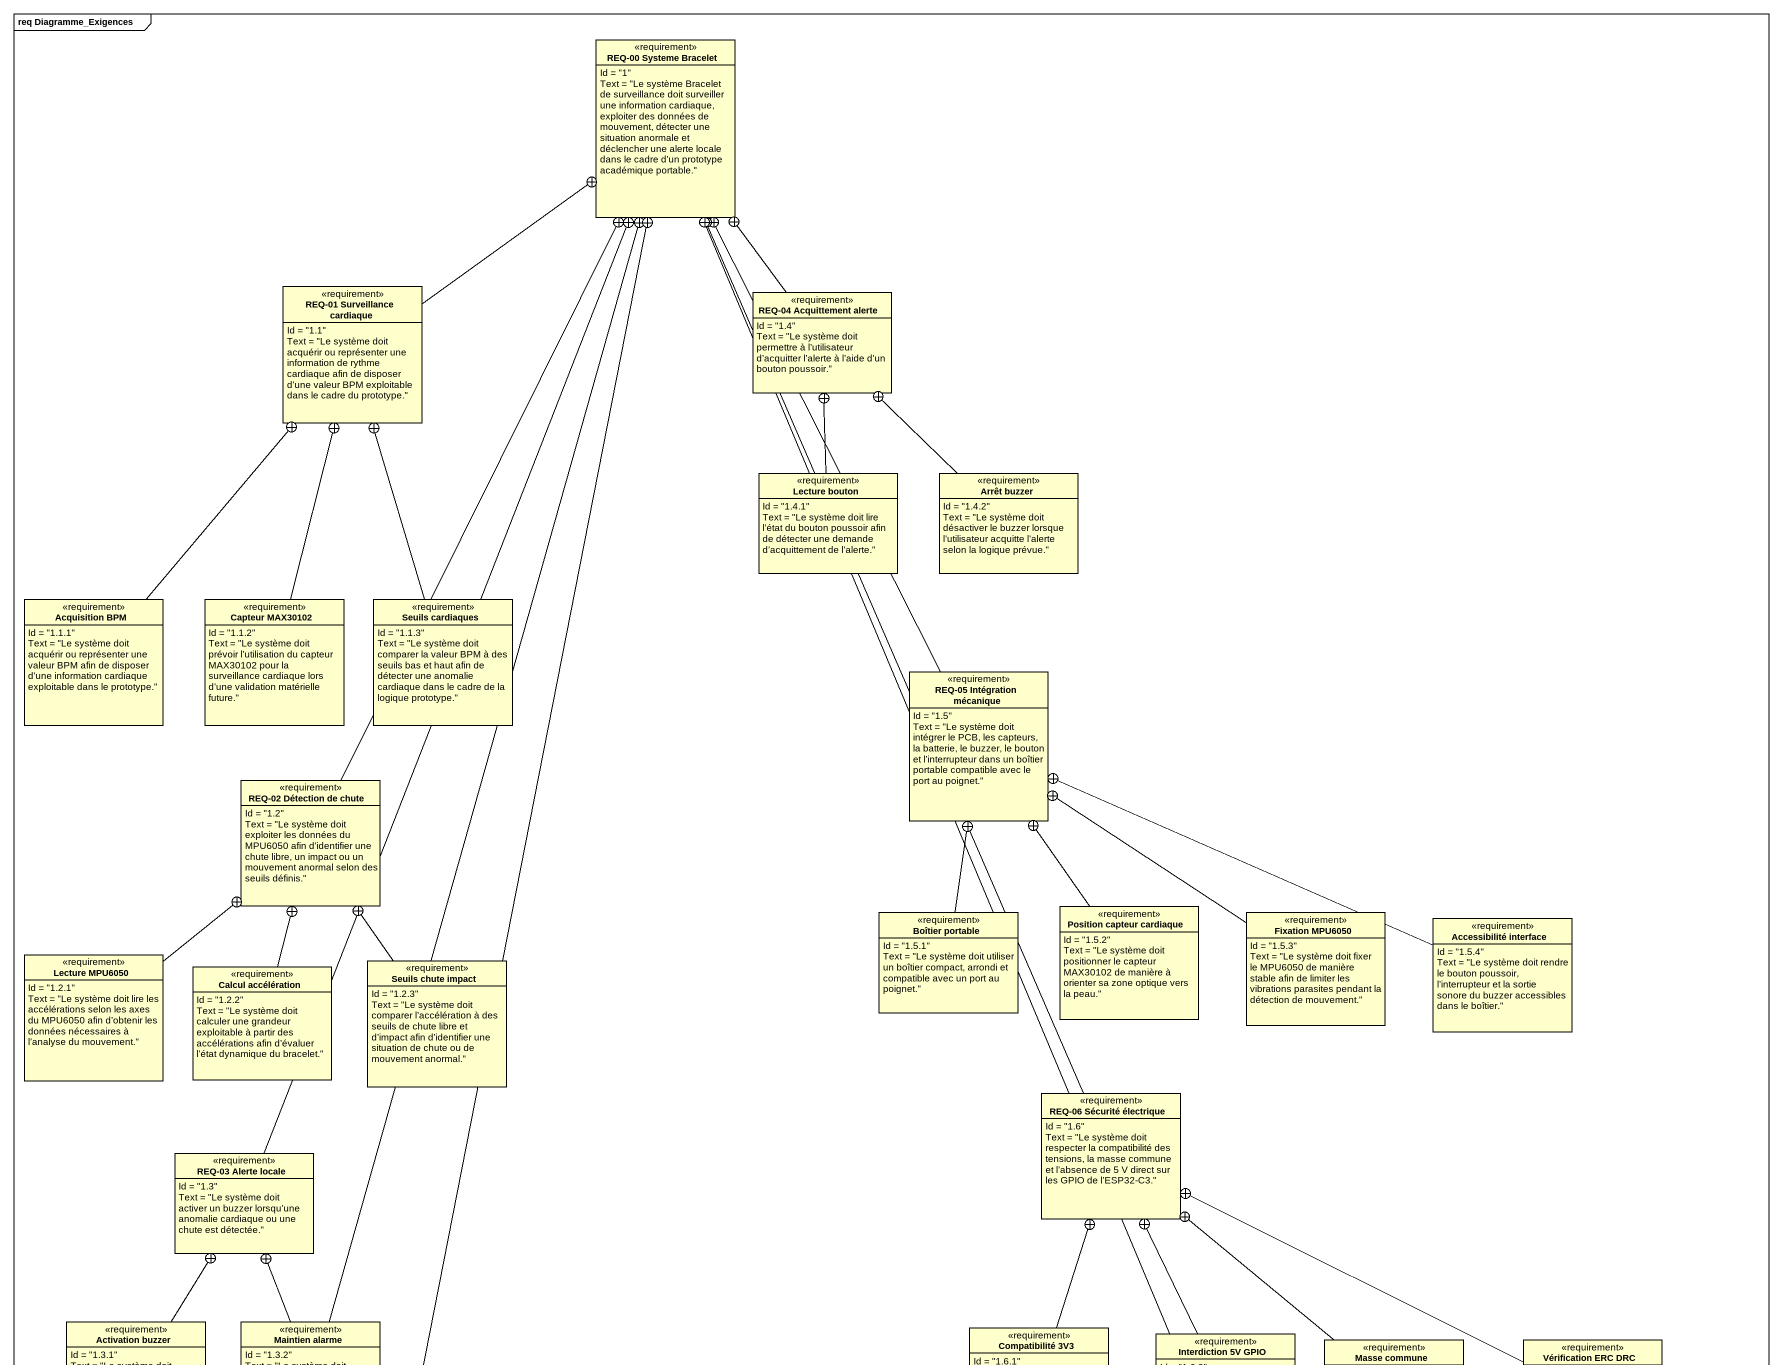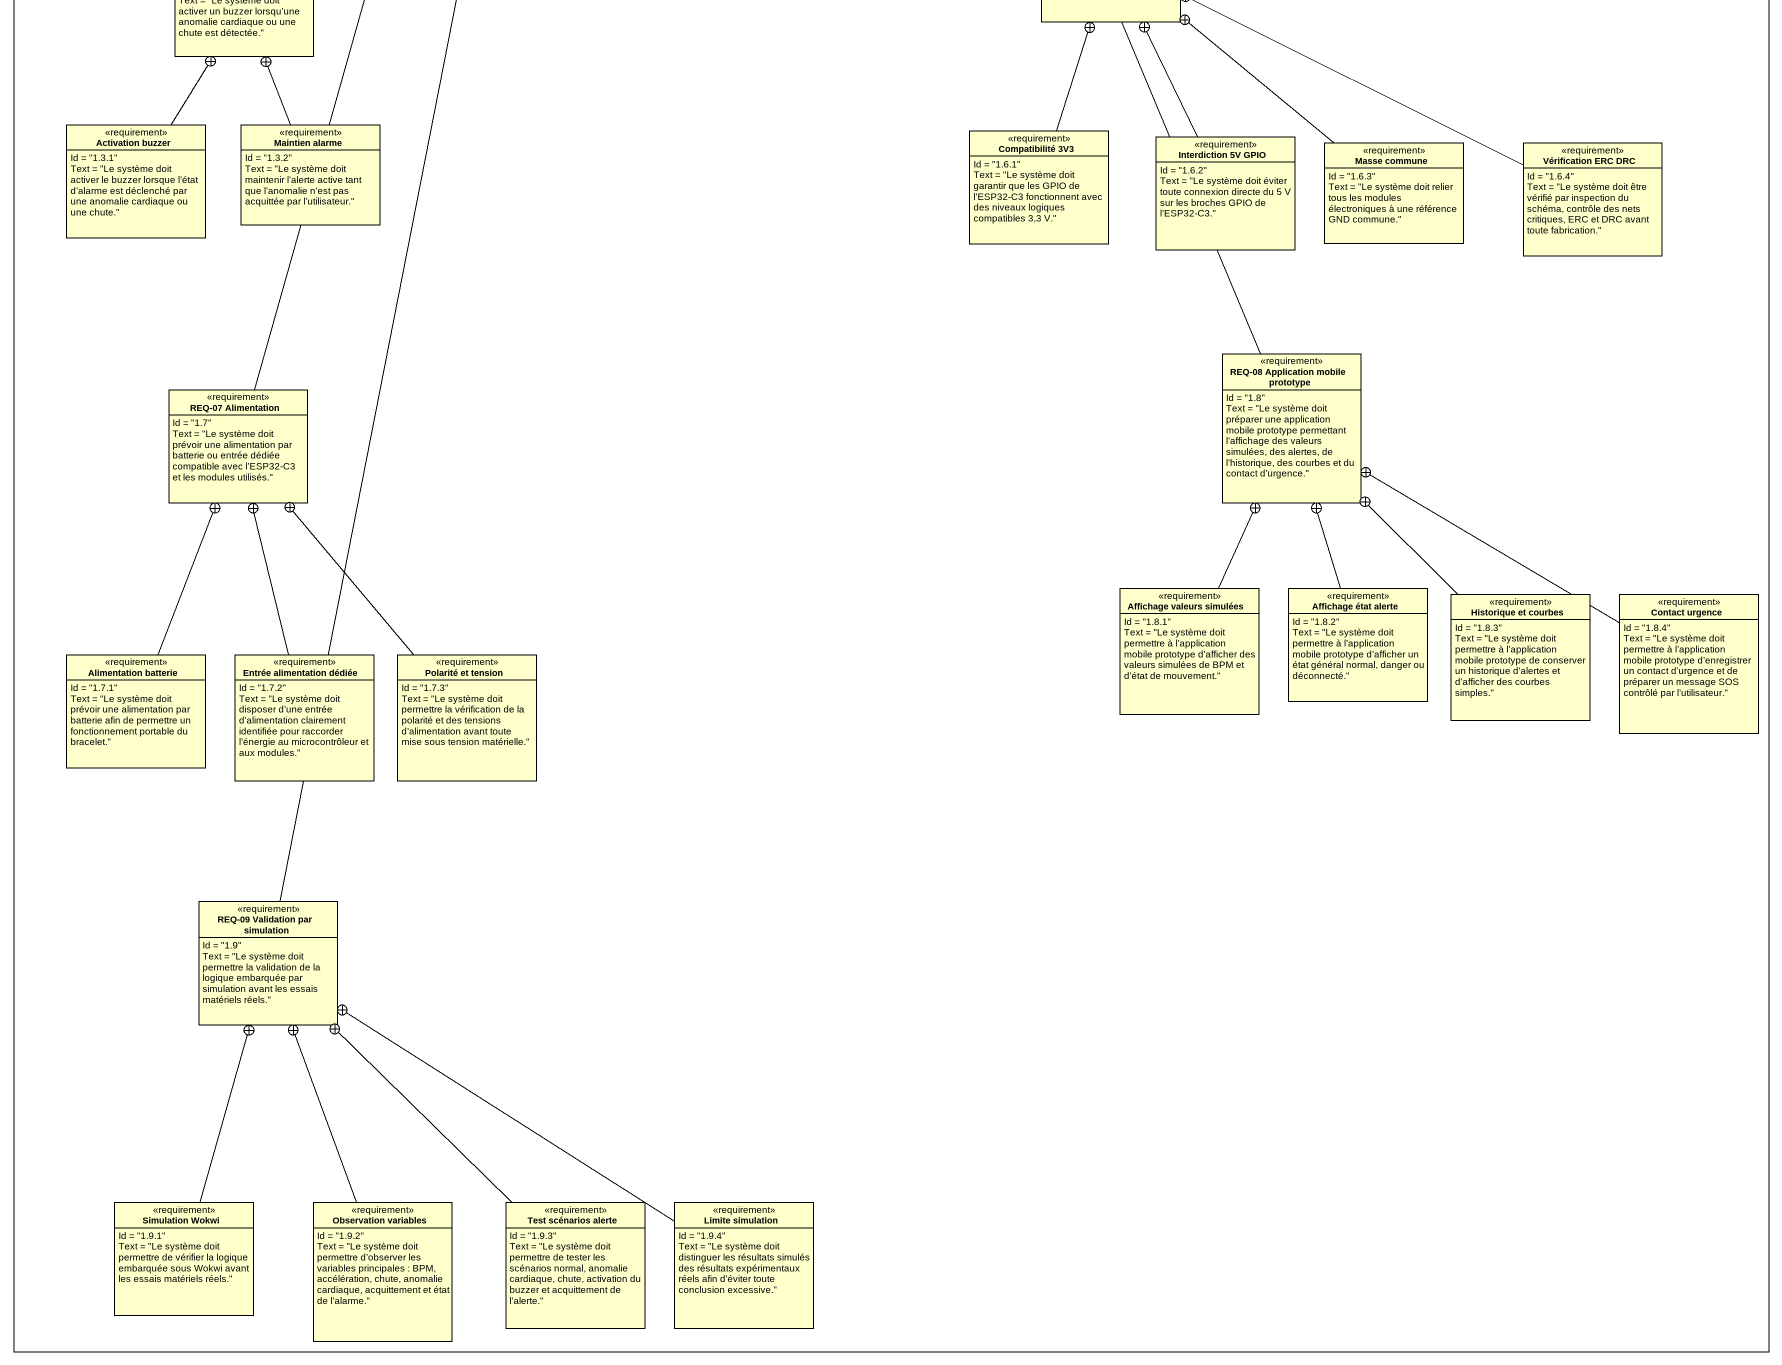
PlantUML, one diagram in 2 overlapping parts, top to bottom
@startuml
mainframe req Diagramme_Exigences
hide circle
hide empty members
class "REQ-00 Systeme Bracelet" as REQ_00_Systeme_Bracelet <<requirement>> {
  Id = "1"
  Text = "Le système Bracelet de surveillance doit surveiller une information cardiaque, exploiter des données de mouvement, détecter une situation anormale et déclencher une alerte locale dans le cadre d’un prototype académique portable."
}
class "REQ-01 Surveillance cardiaque" as REQ_01_Surveillance <<requirement>> {
  Id = "1.1"
  Text = "Le système doit acquérir ou représenter une information de rythme cardiaque afin de disposer d’une valeur BPM exploitable dans le cadre du prototype."
}
class "REQ-04 Acquittement alerte" as REQ_04_Acquittement_alerte <<requirement>> {
  Id = "1.4"
  Text = "Le système doit permettre à l’utilisateur d’acquitter l’alerte à l’aide d’un bouton poussoir."
}
class "Lecture bouton" as Lecture_bouton <<requirement>> {
  Id = "1.4.1"
  Text = "Le système doit lire l’état du bouton poussoir afin de détecter une demande d’acquittement de l’alerte."
}
class "Arrêt buzzer" as Arrêt_buzzer <<requirement>> {
  Id = "1.4.2"
  Text = "Le système doit désactiver le buzzer lorsque l’utilisateur acquitte l’alerte selon la logique prévue."
}
class "Acquisition BPM" as Acquisition_BPM <<requirement>> {
  Id = "1.1.1"
  Text = "Le système doit acquérir ou représenter une valeur BPM afin de disposer d’une information cardiaque exploitable dans le prototype."
}
class "Capteur MAX30102" as Capteur_MAX30102 <<requirement>> {
  Id = "1.1.2"
  Text = "Le système doit prévoir l’utilisation du capteur MAX30102 pour la surveillance cardiaque lors d’une validation matérielle future."
}
class "Seuils cardiaques" as Seuils_cardiaques <<requirement>> {
  Id = "1.1.3"
  Text = "Le système doit comparer la valeur BPM à des seuils bas et haut afin de détecter une anomalie cardiaque dans le cadre de la logique prototype."
}
class "REQ-05 Intégration mécanique" as REQ_05_Intégration_mécanique <<requirement>> {
  Id = "1.5"
  Text = "Le système doit intégrer le PCB, les capteurs, la batterie, le buzzer, le bouton et l’interrupteur dans un boîtier portable compatible avec le port au poignet."
}
class "REQ-02 Détection de chute" as REQ_02_Détection_de_chute <<requirement>> {
  Id = "1.2"
  Text = "Le système doit exploiter les données du MPU6050 afin d’identifier une chute libre, un impact ou un mouvement anormal selon des seuils définis."
}
class "Boîtier portable" as Boîtier_portable <<requirement>> {
  Id = "1.5.1"
  Text = "Le système doit utiliser un boîtier compact, arrondi et compatible avec un port au poignet."
}
class "Position capteur cardiaque" as Position_capteur_cardiaque <<requirement>> {
  Id = "1.5.2"
  Text = "Le système doit positionner le capteur MAX30102 de manière à orienter sa zone optique vers la peau."
}
class "Fixation MPU6050" as Fixation_MPU6050 <<requirement>> {
  Id = "1.5.3"
  Text = "Le système doit fixer le MPU6050 de manière stable afin de limiter les vibrations parasites pendant la détection de mouvement."
}
class "Accessibilité interface" as Accessibilité_interface <<requirement>> {
  Id = "1.5.4"
  Text = "Le système doit rendre le bouton poussoir, l’interrupteur et la sortie sonore du buzzer accessibles dans le boîtier."
}
class "Lecture MPU6050" as Lecture_MPU6050 <<requirement>> {
  Id = "1.2.1"
  Text = "Le système doit lire les accélérations selon les axes du MPU6050 afin d’obtenir les données nécessaires à l’analyse du mouvement."
}
class "Calcul accélération" as Calcul_accélération <<requirement>> {
  Id = "1.2.2"
  Text = "Le système doit calculer une grandeur exploitable à partir des accélérations afin d’évaluer l’état dynamique du bracelet."
}
class "Seuils chute impact" as Seuils_chute_impact <<requirement>> {
  Id = "1.2.3"
  Text = "Le système doit comparer l’accélération à des seuils de chute libre et d’impact afin d’identifier une situation de chute ou de mouvement anormal."
}
class "REQ-06 Sécurité électrique" as REQ_06_Sécurité_électrique <<requirement>> {
  Id = "1.6"
  Text = "Le système doit respecter la compatibilité des tensions, la masse commune et l’absence de 5 V direct sur les GPIO de l’ESP32-C3."
}
class "REQ-03 Alerte locale" as REQ_03_Alerte_locale <<requirement>> {
  Id = "1.3"
  Text = "Le système doit activer un buzzer lorsqu’une anomalie cardiaque ou une chute est détectée."
}
class "Activation buzzer" as Activation_buzzer <<requirement>> {
  Id = "1.3.1"
  Text = "Le système doit activer le buzzer lorsque l’état d’alarme est déclenché par une anomalie cardiaque ou une chute."
}
class "Maintien alarme" as Maintien_alarme <<requirement>> {
  Id = "1.3.2"
  Text = "Le système doit maintenir l’alerte active tant que l’anomalie n’est pas acquittée par l’utilisateur."
}
class "Compatibilité 3V3" as Compatibilité_3V3 <<requirement>> {
  Id = "1.6.1"
  Text = "Le système doit garantir que les GPIO de l’ESP32-C3 fonctionnent avec des niveaux logiques compatibles 3,3 V."
}
class "Interdiction 5V GPIO" as Interdiction_5V_GPIO <<requirement>> {
  Id = "1.6.2"
  Text = "Le système doit éviter toute connexion directe du 5 V sur les broches GPIO de l’ESP32-C3."
}
class "Masse commune" as Masse_commune <<requirement>> {
  Id = "1.6.3"
  Text = "Le système doit relier tous les modules électroniques à une référence GND commune."
}
class "Vérification ERC DRC" as Vérification_ERC_DRC <<requirement>> {
  Id = "1.6.4"
  Text = "Le système doit être vérifié par inspection du schéma, contrôle des nets critiques, ERC et DRC avant toute fabrication."
}
class "REQ-08 Application mobile prototype" as REQ_08_Application_mobile <<requirement>> {
  Id = "1.8"
  Text = "Le système doit préparer une application mobile prototype permettant l’affichage des valeurs simulées, des alertes, de l’historique, des courbes et du contact d’urgence."
}
class "REQ-07 Alimentation" as REQ_07_Alimentation <<requirement>> {
  Id = "1.7"
  Text = "Le système doit prévoir une alimentation par batterie ou entrée dédiée compatible avec l’ESP32-C3 et les modules utilisés."
}
class "Affichage valeurs simulées" as Affichage_valeurs_simulées <<requirement>> {
  Id = "1.8.1"
  Text = "Le système doit permettre à l’application mobile prototype d’afficher des valeurs simulées de BPM et d’état de mouvement."
}
class "Affichage état alerte" as Affichage_état_alerte <<requirement>> {
  Id = "1.8.2"
  Text = "Le système doit permettre à l’application mobile prototype d’afficher un état général normal, danger ou déconnecté."
}
class "Historique et courbes" as Historique_et_courbes <<requirement>> {
  Id = "1.8.3"
  Text = "Le système doit permettre à l’application mobile prototype de conserver un historique d’alertes et d’afficher des courbes simples."
}
class "Contact urgence" as Contact_urgence <<requirement>> {
  Id = "1.8.4"
  Text = "Le système doit permettre à l’application mobile prototype d’enregistrer un contact d’urgence et de préparer un message SOS contrôlé par l’utilisateur."
}
class "Alimentation batterie" as Alimentation_batterie <<requirement>> {
  Id = "1.7.1"
  Text = "Le système doit prévoir une alimentation par batterie afin de permettre un fonctionnement portable du bracelet."
}
class "Entrée alimentation dédiée" as Entrée_alimentation_dédiée <<requirement>> {
  Id = "1.7.2"
  Text = "Le système doit disposer d’une entrée d’alimentation clairement identifiée pour raccorder l’énergie au microcontrôleur et aux modules."
}
class "Polarité et tension" as Polarité_et_tension <<requirement>> {
  Id = "1.7.3"
  Text = "Le système doit permettre la vérification de la polarité et des tensions d’alimentation avant toute mise sous tension matérielle."
}
class "REQ-09 Validation par simulation" as REQ_09_Validation_par <<requirement>> {
  Id = "1.9"
  Text = "Le système doit permettre la validation de la logique embarquée par simulation avant les essais matériels réels."
}
class "Simulation Wokwi" as Simulation_Wokwi <<requirement>> {
  Id = "1.9.1"
  Text = "Le système doit permettre de vérifier la logique embarquée sous Wokwi avant les essais matériels réels."
}
class "Observation variables" as Observation_variables <<requirement>> {
  Id = "1.9.2"
  Text = "Le système doit permettre d’observer les variables principales : BPM, accélération, chute, anomalie cardiaque, acquittement et état de l’alarme."
}
class "Test scénarios alerte" as Test_scénarios_alerte <<requirement>> {
  Id = "1.9.3"
  Text = "Le système doit permettre de tester les scénarios normal, anomalie cardiaque, chute, activation du buzzer et acquittement de l’alerte."
}
class "Limite simulation" as Limite_simulation <<requirement>> {
  Id = "1.9.4"
  Text = "Le système doit distinguer les résultats simulés des résultats expérimentaux réels afin d’éviter toute conclusion excessive."
}
REQ_01_Surveillance -up-+ REQ_00_Systeme_Bracelet
REQ_04_Acquittement_alerte -up-+ REQ_00_Systeme_Bracelet
Lecture_bouton -up-+ REQ_04_Acquittement_alerte
Arrêt_buzzer -up-+ REQ_04_Acquittement_alerte
Acquisition_BPM -up-+ REQ_01_Surveillance
Capteur_MAX30102 -up-+ REQ_01_Surveillance
Seuils_cardiaques -up-+ REQ_01_Surveillance
REQ_05_Intégration_mécanique -up-+ REQ_00_Systeme_Bracelet
REQ_02_Détection_de_chute -up-+ REQ_00_Systeme_Bracelet
Boîtier_portable -up-+ REQ_05_Intégration_mécanique
Position_capteur_cardiaque -up-+ REQ_05_Intégration_mécanique
Fixation_MPU6050 -up-+ REQ_05_Intégration_mécanique
Accessibilité_interface -left-+ REQ_05_Intégration_mécanique
Lecture_MPU6050 -up-+ REQ_02_Détection_de_chute
Calcul_accélération -up-+ REQ_02_Détection_de_chute
Seuils_chute_impact -up-+ REQ_02_Détection_de_chute
REQ_06_Sécurité_électrique -up-+ REQ_00_Systeme_Bracelet
REQ_03_Alerte_locale -up-+ REQ_00_Systeme_Bracelet
Activation_buzzer -up-+ REQ_03_Alerte_locale
Maintien_alarme -up-+ REQ_03_Alerte_locale
Compatibilité_3V3 -up-+ REQ_06_Sécurité_électrique
Interdiction_5V_GPIO -up-+ REQ_06_Sécurité_électrique
Masse_commune -up-+ REQ_06_Sécurité_électrique
Vérification_ERC_DRC -left-+ REQ_06_Sécurité_électrique
REQ_08_Application_mobile -up-+ REQ_00_Systeme_Bracelet
REQ_07_Alimentation -up-+ REQ_00_Systeme_Bracelet
Affichage_valeurs_simulées -up-+ REQ_08_Application_mobile
Affichage_état_alerte -up-+ REQ_08_Application_mobile
Historique_et_courbes -up-+ REQ_08_Application_mobile
Contact_urgence -left-+ REQ_08_Application_mobile
Alimentation_batterie -up-+ REQ_07_Alimentation
Entrée_alimentation_dédiée -up-+ REQ_07_Alimentation
Polarité_et_tension -up-+ REQ_07_Alimentation
REQ_09_Validation_par -up-+ REQ_00_Systeme_Bracelet
Simulation_Wokwi -up-+ REQ_09_Validation_par
Observation_variables -up-+ REQ_09_Validation_par
Test_scénarios_alerte -up-+ REQ_09_Validation_par
Limite_simulation -up-+ REQ_09_Validation_par
@enduml
